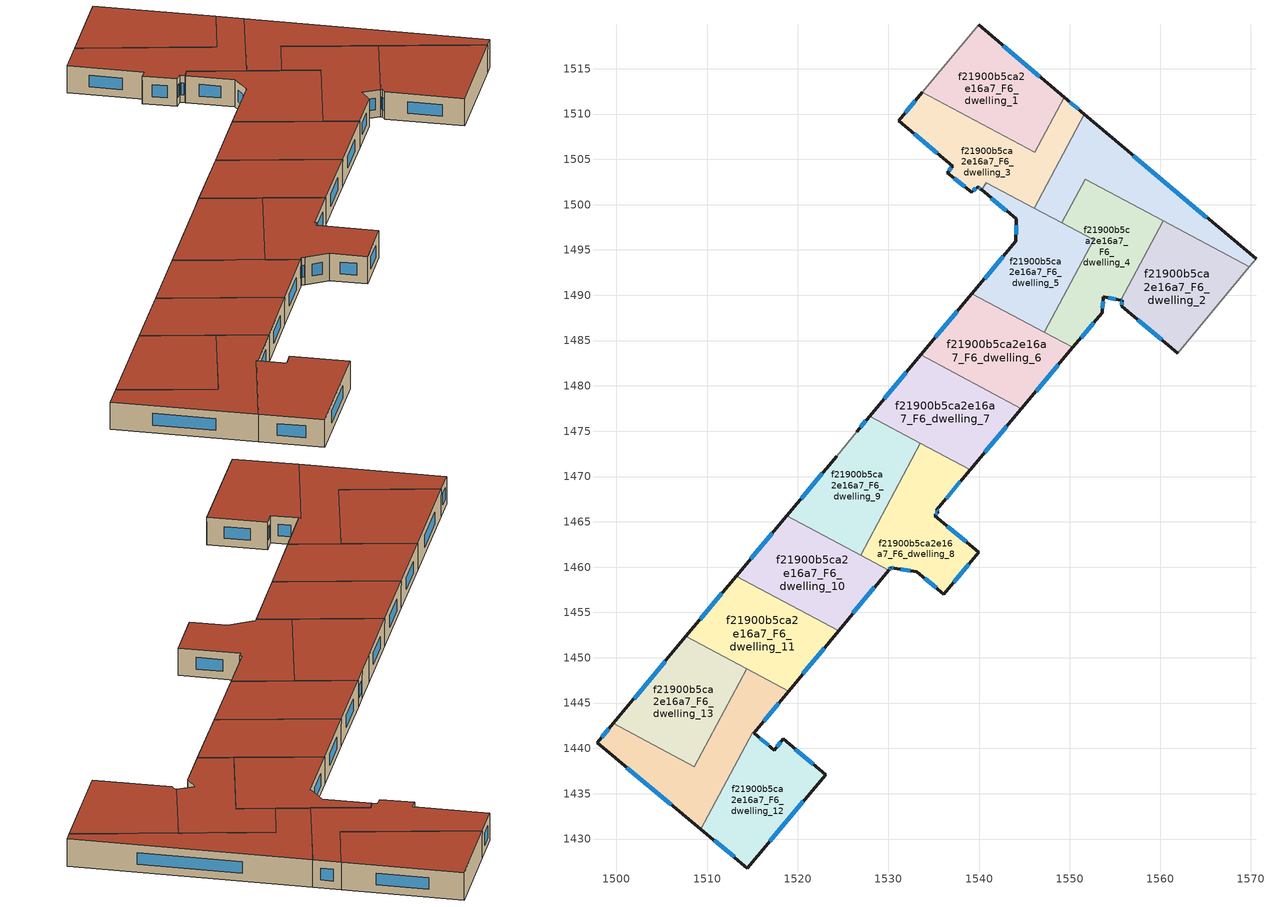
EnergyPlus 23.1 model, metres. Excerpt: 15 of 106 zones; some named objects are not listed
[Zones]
f21900b5ca2e16a7_F6_dwelling_0
 floor to f21900b5ca2e16a7_F5_dwelling_0 (EU_floor_Construction): 1570.56,1494.02 1569.83,1493.13 1551.72,1502.79 1549.16,1497.99 1546.11,1499.62 1551.63,1509.98 z18
 wall outside (EU_wall_Construction): 1570.56,1494.02 1551.63,1509.98 z18:21
 wall adiabatic (EU_wall_Construction): 1569.83,1493.13 1570.56,1494.02 z18:21
 wall to f21900b5ca2e16a7_F6_dwelling_4 (EU_wall_Construction): 1549.16,1497.99 1551.72,1502.79 1560.3,1498.21 z18:21
 wall to f21900b5ca2e16a7_F6_dwelling_3 (EU_wall_Construction): 1551.63,1509.98 1546.11,1499.62 z18:21
 wall to f21900b5ca2e16a7_F6_dwelling_2 (EU_wall_Construction): 1560.31,1498.21 1569.83,1493.13 z18:21
 wall to f21900b5ca2e16a7_F6_dwelling_5 (EU_wall_Construction): 1546.11,1499.62 1549.16,1497.99 z18:21
 window (EU_Window_Construction): 1565.15,1498.58 1557.04,1505.42 z18.86:20.14
 roof outside (EU_roof_Construction): 1569.83,1493.13 1570.56,1494.02 1551.63,1509.98 1546.11,1499.62 1549.16,1497.99 1551.72,1502.79 z21
f21900b5ca2e16a7_F6_dwelling_1
 floor to f21900b5ca2e16a7_F5_dwelling_1 (EU_floor_Construction): 1549.4,1511.85 1546.15,1505.75 1533.73,1512.38 1539.95,1519.82 z18
 wall outside (EU_wall_Construction): 1549.4,1511.85 1539.95,1519.82 z18:21
 wall to f21900b5ca2e16a7_F6_dwelling_3 (EU_wall_Construction): 1533.73,1512.38 1546.15,1505.75 1549.4,1511.85 z18:21
 wall adiabatic (EU_wall_Construction): 1539.95,1519.82 1533.73,1512.38 z18:21
 window (EU_Window_Construction): 1546.7,1514.13 1542.65,1517.54 z18.86:20.14
 roof outside (EU_roof_Construction): 1546.15,1505.75 1549.4,1511.85 1539.95,1519.82 1533.73,1512.38 z21
f21900b5ca2e16a7_F6_dwelling_10
 floor to f21900b5ca2e16a7_F5_dwelling_10 (EU_floor_Construction): 1530.02,1459.68 1524.5,1452.98 1513.22,1459 1518.79,1465.67 z18
 wall outside (EU_wall_Construction): 1524.5,1452.98 1530.02,1459.68 / 1518.79,1465.67 1513.22,1459 z18:21
 wall to f21900b5ca2e16a7_F6_dwelling_11 (EU_wall_Construction): 1513.22,1459 1524.5,1452.98 z18:21
 wall to f21900b5ca2e16a7_F6_dwelling_9 (EU_wall_Construction): 1526.93,1461.33 1518.79,1465.67 z18:21
 wall to f21900b5ca2e16a7_F6_dwelling_8 (EU_wall_Construction): 1530.02,1459.68 1526.93,1461.33 z18:21
 window (EU_Window_Construction): 1526.08,1454.9 1528.44,1457.77 / 1517.2,1463.76 1514.81,1460.9 z18.86:20.14
 roof outside (EU_roof_Construction): 1524.5,1452.98 1530.02,1459.68 1518.79,1465.67 1513.22,1459 z21
f21900b5ca2e16a7_F6_dwelling_11
 floor to f21900b5ca2e16a7_F5_dwelling_11 (EU_floor_Construction): 1524.5,1452.98 1519.01,1446.31 1507.66,1452.36 1513.22,1459 z18
 wall outside (EU_wall_Construction): 1519.01,1446.31 1524.5,1452.98 / 1513.22,1459 1507.66,1452.36 z18:21
 wall to f21900b5ca2e16a7_F6_dwelling_13 (EU_wall_Construction): 1507.66,1452.36 1514.36,1448.79 z18:21
 wall to f21900b5ca2e16a7_F6_dwelling_14 (EU_wall_Construction): 1514.36,1448.79 1519.01,1446.31 z18:21
 window (EU_Window_Construction): 1520.58,1448.22 1522.93,1451.08 / 1511.63,1457.1 1509.25,1454.25 z18.86:20.14
 roof outside (EU_roof_Construction): 1519.01,1446.31 1524.5,1452.98 1513.22,1459 1507.66,1452.36 z21
f21900b5ca2e16a7_F6_dwelling_12
 floor to f21900b5ca2e16a7_F5_dwelling_12 (EU_floor_Construction): 1523.07,1437.12 1514.45,1426.8 1509.31,1431.08 1515.01,1441.79 1515.17,1441.65 1517.43,1439.82 1518.39,1441.04 z18
 wall outside (EU_wall_Construction): 1509.31,1431.08 1514.45,1426.8 1523.07,1437.12 1518.39,1441.04 1517.43,1439.82 1515.17,1441.65 z18:21
 wall to f21900b5ca2e16a7_F6_dwelling_14 (EU_wall_Construction): 1515.17,1441.66 1515.01,1441.79 / 1515.01,1441.78 1509.31,1431.08 z18:21
 window (EU_Window_Construction): 1516.91,1429.75 1520.61,1434.17 / 1510.77,1429.86 1512.98,1428.03 / 1516.78,1440.34 1515.82,1441.13 / 1518.12,1440.69 1517.7,1440.17 / 1521.73,1438.24 1519.73,1439.92 z18.86:20.14
 roof outside (EU_roof_Construction): 1514.45,1426.8 1523.07,1437.12 1518.39,1441.04 1517.43,1439.82 1515.17,1441.65 1515.01,1441.79 1509.31,1431.08 z21
f21900b5ca2e16a7_F6_dwelling_13
 floor to f21900b5ca2e16a7_F5_dwelling_13 (EU_floor_Construction): 1514.36,1448.79 1508.6,1437.98 1499.64,1442.76 1507.66,1452.36 z18
 wall outside (EU_wall_Construction): 1507.66,1452.36 1499.64,1442.76 z18:21
 wall to f21900b5ca2e16a7_F6_dwelling_14 (EU_wall_Construction): 1499.64,1442.76 1508.6,1437.98 1514.36,1448.79 z18:21
 window (EU_Window_Construction): 1505.37,1449.61 1501.93,1445.5 z18.86:20.14
 roof outside (EU_roof_Construction): 1508.6,1437.98 1514.36,1448.79 1507.66,1452.36 1499.64,1442.76 z21
f21900b5ca2e16a7_F6_dwelling_14
 floor to f21900b5ca2e16a7_F5_dwelling_14 (EU_floor_Construction): 1519.01,1446.31 1515.17,1441.66 1515.01,1441.79 1509.31,1431.08 1497.85,1440.62 1499.64,1442.76 1508.6,1437.98 1514.36,1448.79 z18
 wall outside (EU_wall_Construction): 1515.17,1441.66 1519.01,1446.31 / 1499.64,1442.76 1497.85,1440.62 1509.31,1431.08 z18:21
 window (EU_Window_Construction): 1516.27,1442.99 1517.91,1444.98 / 1501.12,1437.89 1506.03,1433.81 / 1499.13,1442.15 1498.36,1441.23 z18.86:20.14
 roof outside (EU_roof_Construction): 1509.31,1431.08 1515.01,1441.79 1515.17,1441.66 1519.01,1446.31 1514.36,1448.79 1508.6,1437.98 1499.64,1442.76 1497.85,1440.62 z21
f21900b5ca2e16a7_F6_dwelling_2
 floor to f21900b5ca2e16a7_F5_dwelling_2 (EU_floor_Construction): 1569.83,1493.13 1561.92,1483.58 1555.74,1488.77 1555.78,1489.43 1555.64,1489.46 1560.3,1498.21 z18
 wall outside (EU_wall_Construction): 1555.64,1489.46 1555.78,1489.43 1555.74,1488.77 1561.92,1483.58 z18:21
 wall to f21900b5ca2e16a7_F6_dwelling_4 (EU_wall_Construction): 1560.3,1498.21 1555.64,1489.46 z18:21
 wall adiabatic (EU_wall_Construction): 1561.92,1483.58 1569.83,1493.13 z18:21
 window (EU_Window_Construction): 1557.5,1487.29 1560.15,1485.06 / 1555.77,1489.24 1555.75,1488.96 / 1555.68,1489.45 1555.74,1489.43 z18.86:20.14
 roof outside (EU_roof_Construction): 1561.92,1483.58 1569.83,1493.13 1560.3,1498.21 1555.64,1489.46 1555.78,1489.43 1555.74,1488.77 z21
f21900b5ca2e16a7_F6_dwelling_3
 floor to f21900b5ca2e16a7_F5_dwelling_3 (EU_floor_Construction): 1549.4,1511.85 1551.63,1509.98 1546.11,1499.62 1540.82,1502.43 1540.28,1501.63 1539.85,1501.98 1539.2,1501.34 1536.48,1503.54 1537.1,1504.24 1531.14,1509.27 1533.73,1512.38 1546.15,1505.75 z18
 wall outside (EU_wall_Construction): 1533.73,1512.38 1531.14,1509.27 1537.1,1504.24 1536.48,1503.54 1539.2,1501.34 1539.85,1501.98 1540.27,1501.63 / 1551.63,1509.98 1549.4,1511.85 z18:21
 wall to f21900b5ca2e16a7_F6_dwelling_5 (EU_wall_Construction): 1540.28,1501.63 1540.82,1502.43 1546.11,1499.62 z18:21
 window (EU_Window_Construction): 1532.84,1507.83 1535.4,1505.68 / 1532.99,1511.49 1531.88,1510.16 / 1550.99,1510.51 1550.04,1511.32 / 1539.97,1501.88 1540.15,1501.73 / 1539.38,1501.53 1539.66,1501.8 / 1537.26,1502.91 1538.42,1501.97 / 1536.93,1504.04 1536.66,1503.74 z18.86:20.14
 roof outside (EU_roof_Construction): 1546.11,1499.62 1551.63,1509.98 1549.4,1511.85 1546.15,1505.75 1533.73,1512.38 1531.14,1509.27 1537.1,1504.24 1536.48,1503.54 1539.2,1501.34 1539.85,1501.98 1540.27,1501.63 1540.82,1502.43 z21
f21900b5ca2e16a7_F6_dwelling_4
 floor to f21900b5ca2e16a7_F5_dwelling_4 (EU_floor_Construction): 1560.3,1498.21 1555.64,1489.46 1553.72,1489.86 1553.58,1488.08 1550.35,1484.24 1547.2,1485.92 1552.64,1496.13 1549.16,1497.99 1551.72,1502.79 z18
 wall outside (EU_wall_Construction): 1550.35,1484.24 1553.58,1488.08 1553.72,1489.86 1555.64,1489.46 z18:21
 wall to f21900b5ca2e16a7_F6_dwelling_5 (EU_wall_Construction): 1549.16,1497.99 1552.64,1496.13 1547.2,1485.92 z18:21
 wall to f21900b5ca2e16a7_F6_dwelling_6 (EU_wall_Construction): 1547.2,1485.92 1550.35,1484.24 z18:21
 window (EU_Window_Construction): 1551.27,1485.34 1552.66,1486.99 / 1554.27,1489.74 1555.09,1489.57 / 1553.62,1488.59 1553.68,1489.35 z18.86:20.14
 roof outside (EU_roof_Construction): 1555.64,1489.46 1560.3,1498.21 1551.72,1502.79 1549.16,1497.99 1552.64,1496.13 1547.2,1485.92 1550.35,1484.24 1553.58,1488.08 1553.72,1489.86 z21
f21900b5ca2e16a7_F6_dwelling_5
 floor to f21900b5ca2e16a7_F5_dwelling_5 (EU_floor_Construction): 1552.64,1496.13 1547.2,1485.92 1539.23,1490.17 1544.07,1495.97 1544.07,1496.06 1544.11,1498.42 1540.28,1501.63 1540.82,1502.43 z18
 wall outside (EU_wall_Construction): 1540.28,1501.63 1544.11,1498.42 1544.07,1496.06 1544.07,1495.97 1539.23,1490.17 z18:21
 wall to f21900b5ca2e16a7_F6_dwelling_6 (EU_wall_Construction): 1539.23,1490.17 1547.2,1485.92 z18:21
 window (EU_Window_Construction): 1542.69,1494.31 1540.61,1491.83 / 1544.1,1497.75 1544.08,1496.73 / 1541.37,1500.71 1543.01,1499.34 z18.86:20.14
 roof outside (EU_roof_Construction): 1547.2,1485.92 1552.64,1496.13 1540.82,1502.43 1540.28,1501.63 1544.11,1498.42 1544.07,1496.06 1544.07,1495.97 1539.23,1490.17 z21
f21900b5ca2e16a7_F6_dwelling_6
 floor to f21900b5ca2e16a7_F5_dwelling_6 (EU_floor_Construction): 1550.35,1484.24 1544.69,1477.49 1533.58,1483.41 1539.23,1490.17 z18
 wall outside (EU_wall_Construction): 1544.69,1477.49 1550.35,1484.24 / 1539.23,1490.17 1533.58,1483.41 z18:21
 wall to f21900b5ca2e16a7_F6_dwelling_7 (EU_wall_Construction): 1533.58,1483.41 1544.69,1477.49 z18:21
 window (EU_Window_Construction): 1546.31,1479.42 1548.73,1482.31 / 1537.61,1488.24 1535.19,1485.34 z18.86:20.14
 roof outside (EU_roof_Construction): 1544.69,1477.49 1550.35,1484.24 1539.23,1490.17 1533.58,1483.41 z21
f21900b5ca2e16a7_F6_dwelling_7
 floor to f21900b5ca2e16a7_F5_dwelling_7 (EU_floor_Construction): 1544.69,1477.49 1539.02,1470.73 1527.92,1476.64 1533.58,1483.41 z18
 wall outside (EU_wall_Construction): 1539.02,1470.73 1544.69,1477.49 / 1533.58,1483.41 1527.92,1476.64 z18:21
 wall to f21900b5ca2e16a7_F6_dwelling_9 (EU_wall_Construction): 1527.92,1476.64 1533.51,1473.67 z18:21
 wall to f21900b5ca2e16a7_F6_dwelling_8 (EU_wall_Construction): 1533.51,1473.67 1539.02,1470.73 z18:21
 window (EU_Window_Construction): 1540.64,1472.66 1543.07,1475.56 / 1531.96,1481.48 1529.54,1478.58 z18.86:20.14
 roof outside (EU_roof_Construction): 1539.02,1470.73 1544.69,1477.49 1533.58,1483.41 1527.92,1476.64 z21
f21900b5ca2e16a7_F6_dwelling_8
 floor to f21900b5ca2e16a7_F5_dwelling_8 (EU_floor_Construction): 1539.02,1470.73 1535.3,1466.3 1535.5,1466.13 1535.11,1465.67 1539.97,1461.63 1536.12,1457.03 1533.14,1459.5 1530.65,1459.86 1530.25,1459.96 1530.02,1459.68 1526.93,1461.33 1533.51,1473.67 z18
 wall outside (EU_wall_Construction): 1530.02,1459.68 1530.25,1459.96 1530.65,1459.86 1533.14,1459.5 1536.12,1457.03 1539.97,1461.63 1535.11,1465.67 1535.5,1466.13 1535.3,1466.3 1539.02,1470.73 z18:21
 wall to f21900b5ca2e16a7_F6_dwelling_9 (EU_wall_Construction): 1533.51,1473.67 1526.93,1461.33 z18:21
 window (EU_Window_Construction): 1530.09,1459.76 1530.18,1459.88 / 1536.36,1467.57 1537.95,1469.47 / 1535.44,1466.18 1535.35,1466.25 / 1535.22,1465.8 1535.39,1466 / 1538.58,1462.79 1536.5,1464.52 / 1537.22,1458.35 1538.87,1460.32 / 1533.99,1458.79 1535.27,1457.73 / 1531.36,1459.75 1532.43,1459.6 / 1530.36,1459.93 1530.53,1459.89 z18.86:20.14
 roof outside (EU_roof_Construction): 1536.12,1457.03 1539.97,1461.63 1535.11,1465.67 1535.5,1466.13 1535.3,1466.3 1539.02,1470.73 1533.51,1473.67 1526.93,1461.33 1530.02,1459.68 1530.25,1459.96 1530.65,1459.86 1533.14,1459.5 z21
f21900b5ca2e16a7_F6_dwelling_9
 floor to f21900b5ca2e16a7_F5_dwelling_9 (EU_floor_Construction): 1533.51,1473.67 1526.93,1461.33 1518.79,1465.67 1524.29,1472.25 1526.51,1474.95 1527.92,1476.64 z18
 wall outside (EU_wall_Construction): 1527.92,1476.64 1526.51,1474.95 / 1524.29,1472.25 1518.79,1465.67 z18:21
 wall adiabatic (EU_wall_Construction): 1526.51,1474.95 1524.29,1472.25 z18:21
 window (EU_Window_Construction): 1527.52,1476.16 1526.91,1475.43 / 1522.72,1470.37 1520.36,1467.55 z18.86:20.14
 roof outside (EU_roof_Construction): 1526.93,1461.33 1533.51,1473.67 1527.92,1476.64 1526.51,1474.95 1524.29,1472.25 1518.79,1465.67 z21
[Building]
EU S2 Campaign: North Axis=0; Terrain=City; Solar Distribution=FullExterior
[Site:Location]
Helsinki-Vantaa.AP: Latitude=60.317; Longitude=24.963; Time Zone=2; Elevation=54.6
[SizingPeriod:WeatherFileDays]
AnnualSizingPeriod: Begin Month=1; Begin Day of Month=1; End Month=12; End Day of Month=31; Day of Week for Start Day=Monday; Use Weather File Daylight Saving Period=No; Use Weather File Rain and Snow Indicators=No
[MATERIAL]
EU_InternalMass_Material: Roughness=MediumRough; Thickness=0.1; Conductivity=1; Density=1800; Specific Heat=900; Thermal Absorptance=0.9; Solar Absorptance=0.7; Visible Absorptance=0.7
[MATERIAL:NOMASS] Roughness=MediumRough; Thermal Absorptance=0.9; Solar Absorptance=0.7; Visible Absorptance=0.7
Name | Thermal Resistance
EU_wall_NoMass | 1.10183
EU_roof_NoMass; EU_floor_NoMass | 1.70606
[WINDOWMATERIAL:SIMPLEGLAZINGSYSTEM]
EU_Window_SimpleGlazing: UFactor=3.11035; Solar Heat Gain Coefficient=0.8; Visible Transmittance=0.8
[CONSTRUCTION]
EU_wall_Construction: EU_wall_NoMass
EU_roof_Construction: EU_roof_NoMass
EU_floor_Construction: EU_floor_NoMass
EU_Window_Construction: EU_Window_SimpleGlazing
EU_InternalMass_Construction: EU_InternalMass_Material
[ZONE] Type=1; Multiplier=1; Ceiling Height=autocalculate; Floor Area=autocalculate; Part of Total Floor Area=Yes
Name | Volume
f21900b5ca2e16a7_F6_dwelling_0; f21900b5ca2e16a7_F6_dwelling_6 | 325.83
f21900b5ca2e16a7_F6_dwelling_1 | 325.787
f21900b5ca2e16a7_F6_dwelling_10 | 325.777
f21900b5ca2e16a7_F6_dwelling_11 | 325.799
f21900b5ca2e16a7_F6_dwelling_12 | 311.668
f21900b5ca2e16a7_F6_dwelling_13 | 325.761
f21900b5ca2e16a7_F6_dwelling_14 | 339.902
f21900b5ca2e16a7_F6_dwelling_2 | 325.776
f21900b5ca2e16a7_F6_dwelling_3 | 342.641
f21900b5ca2e16a7_F6_dwelling_4 | 325.773
f21900b5ca2e16a7_F6_dwelling_5 | 308.908
f21900b5ca2e16a7_F6_dwelling_7 | 325.763
f21900b5ca2e16a7_F6_dwelling_8 | 325.797
f21900b5ca2e16a7_F6_dwelling_9 | 325.784
[INTERNALMASS] Construction=EU_InternalMass_Construction
Name | Zone or ZoneList | Surface Area
f21900b5ca2e16a7_F6_dwelling_0_EU_InternalMass | f21900b5ca2e16a7_F6_dwelling_0 | 108.609
f21900b5ca2e16a7_F6_dwelling_1_EU_InternalMass | f21900b5ca2e16a7_F6_dwelling_1 | 108.596
f21900b5ca2e16a7_F6_dwelling_2_EU_InternalMass | f21900b5ca2e16a7_F6_dwelling_2 | 108.591
f21900b5ca2e16a7_F6_dwelling_3_EU_InternalMass | f21900b5ca2e16a7_F6_dwelling_3 | 114.216
f21900b5ca2e16a7_F6_dwelling_4_EU_InternalMass | f21900b5ca2e16a7_F6_dwelling_4 | 108.591
f21900b5ca2e16a7_F6_dwelling_5_EU_InternalMass | f21900b5ca2e16a7_F6_dwelling_5 | 102.98
f21900b5ca2e16a7_F6_dwelling_6_EU_InternalMass | f21900b5ca2e16a7_F6_dwelling_6 | 108.61
f21900b5ca2e16a7_F6_dwelling_7_EU_InternalMass | f21900b5ca2e16a7_F6_dwelling_7 | 108.588
f21900b5ca2e16a7_F6_dwelling_8_EU_InternalMass | f21900b5ca2e16a7_F6_dwelling_8 | 108.599
f21900b5ca2e16a7_F6_dwelling_9_EU_InternalMass | f21900b5ca2e16a7_F6_dwelling_9 | 108.594
f21900b5ca2e16a7_F6_dwelling_10_EU_InternalMass | f21900b5ca2e16a7_F6_dwelling_10 | 108.598
f21900b5ca2e16a7_F6_dwelling_11_EU_InternalMass | f21900b5ca2e16a7_F6_dwelling_11 | 108.6
f21900b5ca2e16a7_F6_dwelling_12_EU_InternalMass | f21900b5ca2e16a7_F6_dwelling_12 | 103.886
f21900b5ca2e16a7_F6_dwelling_13_EU_InternalMass | f21900b5ca2e16a7_F6_dwelling_13 | 108.587
f21900b5ca2e16a7_F6_dwelling_14_EU_InternalMass | f21900b5ca2e16a7_F6_dwelling_14 | 113.301
[OTHEREQUIPMENT] Fuel Type=Electricity; Design Level Calculation Method=Watts/Area; Power per Zone Floor Area=1; Fraction Latent=0; Fraction Radiant=0; Fraction Lost=0; Carbon Dioxide Generation Rate=0; EndUse Subcategory=EU_Step8_InternalGains
Name | Zone or ZoneList or Space or SpaceList | Schedule
EU_Step8_InternalGain_f21900b5ca2e16a7_F6_dwelling_0_f000 | f21900b5ca2e16a7_F6_dwelling_0 | EU_Step8_GainSchedule_f21900b5ca2e16a7_F6_dwelling_0_f000
EU_Step8_InternalGain_f21900b5ca2e16a7_F6_dwelling_1_f000 | f21900b5ca2e16a7_F6_dwelling_1 | EU_Step8_GainSchedule_f21900b5ca2e16a7_F6_dwelling_1_f000
EU_Step8_InternalGain_f21900b5ca2e16a7_F6_dwelling_2_f000 | f21900b5ca2e16a7_F6_dwelling_2 | EU_Step8_GainSchedule_f21900b5ca2e16a7_F6_dwelling_2_f000
EU_Step8_InternalGain_f21900b5ca2e16a7_F6_dwelling_3_f000 | f21900b5ca2e16a7_F6_dwelling_3 | EU_Step8_GainSchedule_f21900b5ca2e16a7_F6_dwelling_3_f000
EU_Step8_InternalGain_f21900b5ca2e16a7_F6_dwelling_4_f000 | f21900b5ca2e16a7_F6_dwelling_4 | EU_Step8_GainSchedule_f21900b5ca2e16a7_F6_dwelling_4_f000
EU_Step8_InternalGain_f21900b5ca2e16a7_F6_dwelling_5_f000 | f21900b5ca2e16a7_F6_dwelling_5 | EU_Step8_GainSchedule_f21900b5ca2e16a7_F6_dwelling_5_f000
EU_Step8_InternalGain_f21900b5ca2e16a7_F6_dwelling_6_f000 | f21900b5ca2e16a7_F6_dwelling_6 | EU_Step8_GainSchedule_f21900b5ca2e16a7_F6_dwelling_6_f000
EU_Step8_InternalGain_f21900b5ca2e16a7_F6_dwelling_7_f000 | f21900b5ca2e16a7_F6_dwelling_7 | EU_Step8_GainSchedule_f21900b5ca2e16a7_F6_dwelling_7_f000
EU_Step8_InternalGain_f21900b5ca2e16a7_F6_dwelling_8_f000 | f21900b5ca2e16a7_F6_dwelling_8 | EU_Step8_GainSchedule_f21900b5ca2e16a7_F6_dwelling_8_f000
EU_Step8_InternalGain_f21900b5ca2e16a7_F6_dwelling_9_f000 | f21900b5ca2e16a7_F6_dwelling_9 | EU_Step8_GainSchedule_f21900b5ca2e16a7_F6_dwelling_9_f000
EU_Step8_InternalGain_f21900b5ca2e16a7_F6_dwelling_10_f000 | f21900b5ca2e16a7_F6_dwelling_10 | EU_Step8_GainSchedule_f21900b5ca2e16a7_F6_dwelling_10_f000
EU_Step8_InternalGain_f21900b5ca2e16a7_F6_dwelling_11_f000 | f21900b5ca2e16a7_F6_dwelling_11 | EU_Step8_GainSchedule_f21900b5ca2e16a7_F6_dwelling_11_f000
EU_Step8_InternalGain_f21900b5ca2e16a7_F6_dwelling_12_f000 | f21900b5ca2e16a7_F6_dwelling_12 | EU_Step8_GainSchedule_f21900b5ca2e16a7_F6_dwelling_12_f000
EU_Step8_InternalGain_f21900b5ca2e16a7_F6_dwelling_13_f000 | f21900b5ca2e16a7_F6_dwelling_13 | EU_Step8_GainSchedule_f21900b5ca2e16a7_F6_dwelling_13_f000
EU_Step8_InternalGain_f21900b5ca2e16a7_F6_dwelling_14_f000 | f21900b5ca2e16a7_F6_dwelling_14 | EU_Step8_GainSchedule_f21900b5ca2e16a7_F6_dwelling_14_f000
[ZONEVENTILATION:DESIGNFLOWRATE] Schedule=EU_AlwaysOn; Design Flow Rate Calculation Method=AirChanges/Hour; Air Changes per Hour=0.756316; Ventilation Type=Natural; Fan Pressure Rise=0; Fan Total Efficiency=1; Constant Term Coefficient=1; Temperature Term Coefficient=0; Velocity Term Coefficient=0; Velocity Squared Term Coefficient=0; Minimum Indoor Temperature=-100; Maximum Indoor Temperature=100; Delta Temperature=-100; Minimum Outdoor Temperature=-100; Maximum Outdoor Temperature=100; Maximum Wind Speed=40
Name | Zone or ZoneList or Space or SpaceList
EU_ConstantAir_f21900b5ca2e16a7_F6_dwelling_0 | f21900b5ca2e16a7_F6_dwelling_0
EU_ConstantAir_f21900b5ca2e16a7_F6_dwelling_1 | f21900b5ca2e16a7_F6_dwelling_1
EU_ConstantAir_f21900b5ca2e16a7_F6_dwelling_2 | f21900b5ca2e16a7_F6_dwelling_2
EU_ConstantAir_f21900b5ca2e16a7_F6_dwelling_3 | f21900b5ca2e16a7_F6_dwelling_3
EU_ConstantAir_f21900b5ca2e16a7_F6_dwelling_4 | f21900b5ca2e16a7_F6_dwelling_4
EU_ConstantAir_f21900b5ca2e16a7_F6_dwelling_5 | f21900b5ca2e16a7_F6_dwelling_5
EU_ConstantAir_f21900b5ca2e16a7_F6_dwelling_6 | f21900b5ca2e16a7_F6_dwelling_6
EU_ConstantAir_f21900b5ca2e16a7_F6_dwelling_7 | f21900b5ca2e16a7_F6_dwelling_7
EU_ConstantAir_f21900b5ca2e16a7_F6_dwelling_8 | f21900b5ca2e16a7_F6_dwelling_8
EU_ConstantAir_f21900b5ca2e16a7_F6_dwelling_9 | f21900b5ca2e16a7_F6_dwelling_9
EU_ConstantAir_f21900b5ca2e16a7_F6_dwelling_10 | f21900b5ca2e16a7_F6_dwelling_10
EU_ConstantAir_f21900b5ca2e16a7_F6_dwelling_11 | f21900b5ca2e16a7_F6_dwelling_11
EU_ConstantAir_f21900b5ca2e16a7_F6_dwelling_12 | f21900b5ca2e16a7_F6_dwelling_12
EU_ConstantAir_f21900b5ca2e16a7_F6_dwelling_13 | f21900b5ca2e16a7_F6_dwelling_13
EU_ConstantAir_f21900b5ca2e16a7_F6_dwelling_14 | f21900b5ca2e16a7_F6_dwelling_14
[HVACTEMPLATE:ZONE:IDEALLOADSAIRSYSTEM] System Availability Schedule=EU_AlwaysOn; Maximum Heating Supply Air Temperature=50; Minimum Cooling Supply Air Temperature=13; Maximum Heating Supply Air Humidity Ratio=0.0156; Minimum Cooling Supply Air Humidity Ratio=0.0077; Heating Limit=NoLimit; Cooling Limit=NoLimit; Heating Availability Schedule=EU_AlwaysOn; Cooling Availability Schedule=EU_CoolingOff; Dehumidification Control Type=ConstantSensibleHeatRatio; Cooling Sensible Heat Ratio=0.7; Dehumidification Setpoint=60; Humidification Control Type=None; Humidification Setpoint=30; Outdoor Air Method=None; Outdoor Air Flow Rate per Person=0.00944; Outdoor Air Flow Rate per Zone Floor Area=0; Outdoor Air Flow Rate per Zone=0; Demand Controlled Ventilation Type=None; Outdoor Air Economizer Type=NoEconomizer; Heat Recovery Type=None; Sensible Heat Recovery Effectiveness=0.7; Latent Heat Recovery Effectiveness=0.65
Name | Template Thermostat
f21900b5ca2e16a7_F6_dwelling_0 | EU_HeatOnly_f21900b5ca2e16a7_F6_dwelling_0
f21900b5ca2e16a7_F6_dwelling_1 | EU_HeatOnly_f21900b5ca2e16a7_F6_dwelling_1
f21900b5ca2e16a7_F6_dwelling_2 | EU_HeatOnly_f21900b5ca2e16a7_F6_dwelling_2
f21900b5ca2e16a7_F6_dwelling_3 | EU_HeatOnly_f21900b5ca2e16a7_F6_dwelling_3
f21900b5ca2e16a7_F6_dwelling_4 | EU_HeatOnly_f21900b5ca2e16a7_F6_dwelling_4
f21900b5ca2e16a7_F6_dwelling_5 | EU_HeatOnly_f21900b5ca2e16a7_F6_dwelling_5
f21900b5ca2e16a7_F6_dwelling_6 | EU_HeatOnly_f21900b5ca2e16a7_F6_dwelling_6
f21900b5ca2e16a7_F6_dwelling_7 | EU_HeatOnly_f21900b5ca2e16a7_F6_dwelling_7
f21900b5ca2e16a7_F6_dwelling_8 | EU_HeatOnly_f21900b5ca2e16a7_F6_dwelling_8
f21900b5ca2e16a7_F6_dwelling_9 | EU_HeatOnly_f21900b5ca2e16a7_F6_dwelling_9
f21900b5ca2e16a7_F6_dwelling_10 | EU_HeatOnly_f21900b5ca2e16a7_F6_dwelling_10
f21900b5ca2e16a7_F6_dwelling_11 | EU_HeatOnly_f21900b5ca2e16a7_F6_dwelling_11
f21900b5ca2e16a7_F6_dwelling_12 | EU_HeatOnly_f21900b5ca2e16a7_F6_dwelling_12
f21900b5ca2e16a7_F6_dwelling_13 | EU_HeatOnly_f21900b5ca2e16a7_F6_dwelling_13
f21900b5ca2e16a7_F6_dwelling_14 | EU_HeatOnly_f21900b5ca2e16a7_F6_dwelling_14
[SIZING:ZONE] Zone Cooling Design Supply Air Temperature Input Method=SupplyAirTemperature; Zone Cooling Design Supply Air Temperature=13; Zone Heating Design Supply Air Temperature Input Method=SupplyAirTemperature; Zone Heating Design Supply Air Temperature=50; Zone Cooling Design Supply Air Humidity Ratio=0.008; Zone Heating Design Supply Air Humidity Ratio=0.008; Cooling Design Air Flow Method=DesignDay; Cooling Design Air Flow Rate=0; Cooling Minimum Air Flow per Zone Floor Area=0.000762; Cooling Minimum Air Flow=0; Cooling Minimum Air Flow Fraction=0.2; Heating Design Air Flow Method=DesignDay; Heating Design Air Flow Rate=0; Heating Maximum Air Flow per Zone Floor Area=0.002032; Heating Maximum Air Flow=0.141576; Heating Maximum Air Flow Fraction=0.3; Account for Dedicated Outdoor Air System=No; Dedicated Outdoor Air System Control Strategy=NeutralSupplyAir; Dedicated Outdoor Air Low Setpoint Temperature for Design=autosize; Dedicated Outdoor Air High Setpoint Temperature for Design=autosize; Zone Load Sizing Method=Sensible Load Only No Latent Load; Zone Latent Cooling Design Supply Air Humidity Ratio Input Method=HumidityRatioDifference; Zone Cooling Design Supply Air Humidity Ratio Difference=0.005; Zone Latent Heating Design Supply Air Humidity Ratio Input Method=HumidityRatioDifference; Zone Humidification Design Supply Air Humidity Ratio Difference=0.005
f21900b5ca2e16a7_F6_dwelling_0; f21900b5ca2e16a7_F6_dwelling_1; f21900b5ca2e16a7_F6_dwelling_2; f21900b5ca2e16a7_F6_dwelling_3; f21900b5ca2e16a7_F6_dwelling_4; f21900b5ca2e16a7_F6_dwelling_5; f21900b5ca2e16a7_F6_dwelling_6; f21900b5ca2e16a7_F6_dwelling_7; f21900b5ca2e16a7_F6_dwelling_8; f21900b5ca2e16a7_F6_dwelling_9; f21900b5ca2e16a7_F6_dwelling_10; f21900b5ca2e16a7_F6_dwelling_11; f21900b5ca2e16a7_F6_dwelling_12; f21900b5ca2e16a7_F6_dwelling_13; f21900b5ca2e16a7_F6_dwelling_14
[SCHEDULE:CONSTANT]
Name | Hourly Value
EU_AlwaysOn | 1
EU_CoolingOff | 0
[SCHEDULE:FILE] Column Number=1; Rows to Skip at Top=0; Number of Hours of Data=8760; Column Separator=Comma; Interpolate to Timestep=No; Minutes per Item=60; Adjust Schedule for Daylight Savings=Yes
Name | File
EU_Step8_GainSchedule_f21900b5ca2e16a7_F6_dwelling_0_f000 | ../../schedules/f21900b5ca2e16a7/f21900b5ca2e16a7_F6_dwelling_0_f000_gain.csv
EU_Step8_GainSchedule_f21900b5ca2e16a7_F6_dwelling_1_f000 | ../../schedules/f21900b5ca2e16a7/f21900b5ca2e16a7_F6_dwelling_1_f000_gain.csv
EU_Step8_GainSchedule_f21900b5ca2e16a7_F6_dwelling_2_f000 | ../../schedules/f21900b5ca2e16a7/f21900b5ca2e16a7_F6_dwelling_2_f000_gain.csv
EU_Step8_GainSchedule_f21900b5ca2e16a7_F6_dwelling_3_f000 | ../../schedules/f21900b5ca2e16a7/f21900b5ca2e16a7_F6_dwelling_3_f000_gain.csv
EU_Step8_GainSchedule_f21900b5ca2e16a7_F6_dwelling_4_f000 | ../../schedules/f21900b5ca2e16a7/f21900b5ca2e16a7_F6_dwelling_4_f000_gain.csv
EU_Step8_GainSchedule_f21900b5ca2e16a7_F6_dwelling_5_f000 | ../../schedules/f21900b5ca2e16a7/f21900b5ca2e16a7_F6_dwelling_5_f000_gain.csv
EU_Step8_GainSchedule_f21900b5ca2e16a7_F6_dwelling_6_f000 | ../../schedules/f21900b5ca2e16a7/f21900b5ca2e16a7_F6_dwelling_6_f000_gain.csv
EU_Step8_GainSchedule_f21900b5ca2e16a7_F6_dwelling_7_f000 | ../../schedules/f21900b5ca2e16a7/f21900b5ca2e16a7_F6_dwelling_7_f000_gain.csv
EU_Step8_GainSchedule_f21900b5ca2e16a7_F6_dwelling_8_f000 | ../../schedules/f21900b5ca2e16a7/f21900b5ca2e16a7_F6_dwelling_8_f000_gain.csv
EU_Step8_GainSchedule_f21900b5ca2e16a7_F6_dwelling_9_f000 | ../../schedules/f21900b5ca2e16a7/f21900b5ca2e16a7_F6_dwelling_9_f000_gain.csv
EU_Step8_GainSchedule_f21900b5ca2e16a7_F6_dwelling_10_f000 | ../../schedules/f21900b5ca2e16a7/f21900b5ca2e16a7_F6_dwelling_10_f000_gain.csv
EU_Step8_GainSchedule_f21900b5ca2e16a7_F6_dwelling_11_f000 | ../../schedules/f21900b5ca2e16a7/f21900b5ca2e16a7_F6_dwelling_11_f000_gain.csv
EU_Step8_GainSchedule_f21900b5ca2e16a7_F6_dwelling_12_f000 | ../../schedules/f21900b5ca2e16a7/f21900b5ca2e16a7_F6_dwelling_12_f000_gain.csv
EU_Step8_GainSchedule_f21900b5ca2e16a7_F6_dwelling_13_f000 | ../../schedules/f21900b5ca2e16a7/f21900b5ca2e16a7_F6_dwelling_13_f000_gain.csv
EU_Step8_GainSchedule_f21900b5ca2e16a7_F6_dwelling_14_f000 | ../../schedules/f21900b5ca2e16a7/f21900b5ca2e16a7_F6_dwelling_14_f000_gain.csv
